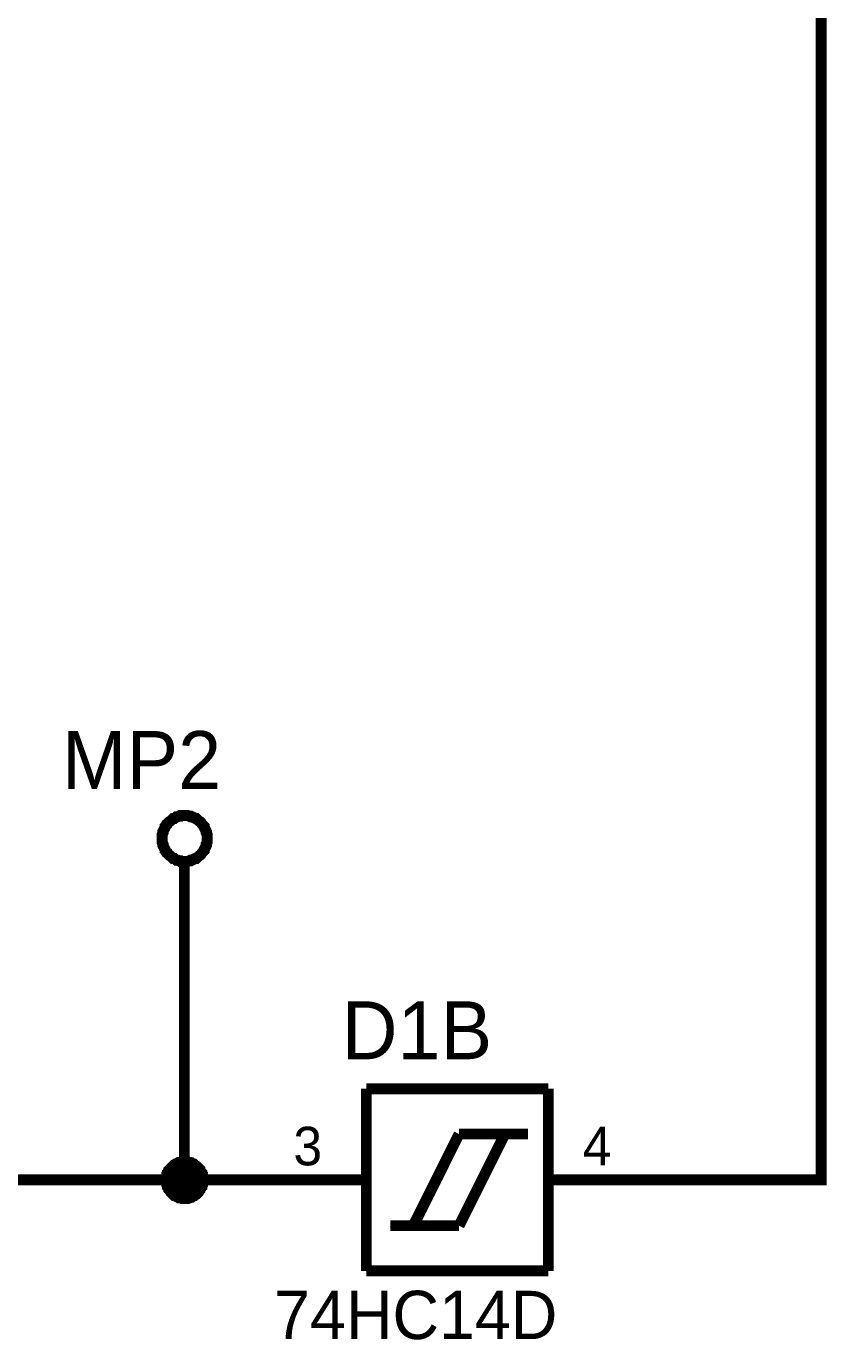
# Model space of a CAD drawing. Header units: millimetres. Extents: x 0 to 420, y 0 to 297.
# Drawn here: x 100.71 to 122.69, y 73.11 to 109.17 of the extents above; entities that cross this region are included whole.
import ezdxf

# ---------------------------------------------------------------- set-up
doc = ezdxf.new("R2010")
doc.units = ezdxf.units.MM
doc.layers.add('Sheet', color=255, linetype='Continuous')

msp = doc.modelspace()

# ---------------------------------------------------------------- linework, layer by layer
at = {"layer": 'Sheet'}
for points, const_width in [([(117.546, 77.496), (122.544, 77.496), (122.544, 177.495)], 0.3), ([(104.437, 86.868), (104.437, 86.901), (104.437, 86.934), (104.437, 86.967), (104.454, 87), (104.454, 87.033), (104.47, 87.05), (104.47, 87.083), (104.487, 87.116), (104.503, 87.133), (104.52, 87.166), (104.52, 87.199), (104.537, 87.216), (104.553, 87.249), (104.586, 87.265), (104.603, 87.298), (104.619, 87.315), (104.636, 87.332), (104.669, 87.348), (104.686, 87.365), (104.719, 87.398), (104.735, 87.414), (104.768, 87.414), (104.785, 87.431), (104.818, 87.447), (104.834, 87.464), (104.868, 87.464), (104.901, 87.481), (104.934, 87.481), (104.95, 87.497), (104.983, 87.497), (105.017, 87.497), (105.05, 87.497)], 0.3), ([(105.05, 87.497), (105.017, 87.497), (104.983, 87.497), (104.95, 87.497), (104.934, 87.481), (104.901, 87.481), (104.868, 87.464), (104.834, 87.464), (104.818, 87.447), (104.785, 87.431), (104.768, 87.414), (104.735, 87.414), (104.719, 87.398), (104.686, 87.365), (104.669, 87.348), (104.636, 87.332), (104.619, 87.315), (104.603, 87.298), (104.586, 87.265), (104.553, 87.249), (104.537, 87.216), (104.52, 87.199), (104.52, 87.166), (104.503, 87.133), (104.487, 87.116), (104.47, 87.083), (104.47, 87.05), (104.454, 87.033), (104.454, 87), (104.437, 86.967), (104.437, 86.934), (104.437, 86.901), (104.437, 86.868)], 0.3), ([(105.05, 87.497), (105.083, 87.497), (105.116, 87.497), (105.149, 87.497), (105.182, 87.481), (105.215, 87.481), (105.232, 87.464), (105.265, 87.464), (105.298, 87.447), (105.314, 87.431), (105.348, 87.414), (105.381, 87.414), (105.397, 87.398), (105.43, 87.365), (105.447, 87.348), (105.48, 87.332), (105.497, 87.315), (105.513, 87.298), (105.53, 87.265), (105.546, 87.249), (105.579, 87.216), (105.596, 87.199), (105.596, 87.166), (105.612, 87.133), (105.629, 87.116), (105.645, 87.083), (105.645, 87.05), (105.662, 87.033), (105.662, 87), (105.679, 86.967), (105.679, 86.934), (105.679, 86.901), (105.679, 86.868)], 0.3), ([(105.679, 86.868), (105.679, 86.901), (105.679, 86.934), (105.679, 86.967), (105.662, 87), (105.662, 87.033), (105.645, 87.05), (105.645, 87.083), (105.629, 87.116), (105.612, 87.133), (105.596, 87.166), (105.596, 87.199), (105.579, 87.216), (105.546, 87.249), (105.53, 87.265), (105.513, 87.298), (105.497, 87.315), (105.48, 87.332), (105.447, 87.348), (105.43, 87.365), (105.397, 87.398), (105.381, 87.414), (105.348, 87.414), (105.314, 87.431), (105.298, 87.447), (105.265, 87.464), (105.232, 87.464), (105.215, 87.481), (105.182, 87.481), (105.149, 87.497), (105.116, 87.497), (105.083, 87.497), (105.05, 87.497)], 0.3), ([(105.05, 86.239), (105.017, 86.239), (104.983, 86.239), (104.95, 86.239), (104.934, 86.255), (104.901, 86.255), (104.868, 86.272), (104.834, 86.272), (104.818, 86.288), (104.785, 86.305), (104.768, 86.321), (104.735, 86.321), (104.719, 86.338), (104.686, 86.371), (104.669, 86.388), (104.636, 86.404), (104.619, 86.421), (104.603, 86.437), (104.586, 86.47), (104.553, 86.487), (104.537, 86.52), (104.52, 86.537), (104.52, 86.57), (104.503, 86.603), (104.487, 86.619), (104.47, 86.653), (104.47, 86.686), (104.454, 86.702), (104.454, 86.735), (104.437, 86.769), (104.437, 86.802), (104.437, 86.835), (104.437, 86.868)], 0.3), ([(104.437, 86.868), (104.437, 86.868)], 0.3), ([(104.437, 86.868), (104.437, 86.835), (104.437, 86.802), (104.437, 86.769), (104.454, 86.735), (104.454, 86.702), (104.47, 86.686), (104.47, 86.653), (104.487, 86.619), (104.503, 86.603), (104.52, 86.57), (104.52, 86.537), (104.537, 86.52), (104.553, 86.487), (104.586, 86.47), (104.603, 86.437), (104.619, 86.421), (104.636, 86.404), (104.669, 86.388), (104.686, 86.371), (104.719, 86.338), (104.735, 86.321), (104.768, 86.321), (104.785, 86.305), (104.818, 86.288), (104.834, 86.272), (104.868, 86.272), (104.901, 86.255), (104.934, 86.255), (104.95, 86.239), (104.983, 86.239), (105.017, 86.239), (105.05, 86.239)], 0.3), ([(105.679, 86.868), (105.679, 86.835), (105.679, 86.802), (105.679, 86.769), (105.662, 86.735), (105.662, 86.702), (105.645, 86.686), (105.645, 86.653), (105.629, 86.619), (105.612, 86.603), (105.596, 86.57), (105.596, 86.537), (105.579, 86.52), (105.546, 86.487), (105.53, 86.47), (105.513, 86.437), (105.497, 86.421), (105.48, 86.404), (105.447, 86.388), (105.43, 86.371), (105.397, 86.338), (105.381, 86.321), (105.348, 86.321), (105.314, 86.305), (105.298, 86.288), (105.265, 86.272), (105.232, 86.272), (105.215, 86.255), (105.182, 86.255), (105.149, 86.239), (105.116, 86.239), (105.083, 86.239), (105.05, 86.239)], 0.3), ([(105.05, 86.239), (105.083, 86.239), (105.116, 86.239), (105.149, 86.239), (105.182, 86.255), (105.215, 86.255), (105.232, 86.272), (105.265, 86.272), (105.298, 86.288), (105.314, 86.305), (105.348, 86.321), (105.381, 86.321), (105.397, 86.338), (105.43, 86.371), (105.447, 86.388), (105.48, 86.404), (105.497, 86.421), (105.513, 86.437), (105.53, 86.47), (105.546, 86.487), (105.579, 86.52), (105.596, 86.537), (105.596, 86.57), (105.612, 86.603), (105.629, 86.619), (105.645, 86.653), (105.645, 86.686), (105.662, 86.702), (105.662, 86.735), (105.679, 86.769), (105.679, 86.802), (105.679, 86.835), (105.679, 86.868)], 0.3), ([(105.679, 86.868), (105.679, 86.868), (105.679, 86.868), (105.679, 86.868), (105.679, 86.868), (105.679, 86.868), (105.679, 86.868), (105.679, 86.868), (105.679, 86.868), (105.679, 86.868), (105.679, 86.868), (105.679, 86.868), (105.679, 86.868), (105.679, 86.868), (105.679, 86.868), (105.679, 86.868), (105.679, 86.868), (105.679, 86.868), (105.679, 86.868), (105.679, 86.868), (105.679, 86.868), (105.679, 86.868), (105.679, 86.868), (105.679, 86.868), (105.679, 86.868), (105.679, 86.868), (105.679, 86.868), (105.679, 86.868), (105.679, 86.868), (105.679, 86.868), (105.679, 86.868), (105.679, 86.868), (105.679, 86.868)], 0.3), ([(105.679, 86.868), (105.679, 86.868)], 0.3), ([(105.05, 86.239), (105.05, 84.997)], 0.3), ([(105.05, 84.997), (105.05, 77.496)], 0.3), ([(110.048, 79.996), (115.047, 79.996)], 0.3), ([(110.048, 74.995), (110.048, 79.996)], 0.3), ([(115.047, 79.996), (115.047, 74.995)], 0.3), ([(111.339, 76.237), (112.597, 78.754)], 0.3), ([(112.597, 78.754), (114.484, 78.754)], 0.3), ([(112.597, 76.237), (113.855, 78.754)], 0.3), ([(104.553, 77.496), (104.553, 77.529), (104.553, 77.545), (104.553, 77.578), (104.57, 77.595), (104.57, 77.628), (104.57, 77.645), (104.586, 77.661), (104.586, 77.694), (104.603, 77.711), (104.619, 77.727), (104.619, 77.76), (104.636, 77.777), (104.652, 77.794), (104.669, 77.81), (104.686, 77.827), (104.702, 77.843), (104.719, 77.86), (104.735, 77.876), (104.752, 77.893), (104.768, 77.91), (104.801, 77.926), (104.818, 77.926), (104.834, 77.943), (104.868, 77.959), (104.884, 77.959), (104.901, 77.976), (104.934, 77.976), (104.95, 77.976), (104.983, 77.992), (105, 77.992), (105.033, 77.992), (105.05, 77.992)], 0.3), ([(104.553, 77.496), (104.553, 77.529), (104.553, 77.545), (104.553, 77.578), (104.57, 77.595), (104.57, 77.628), (104.57, 77.645), (104.586, 77.661), (104.586, 77.694), (104.603, 77.711), (104.619, 77.727), (104.619, 77.76), (104.636, 77.777), (104.652, 77.794), (104.669, 77.81), (104.686, 77.827), (104.702, 77.843), (104.719, 77.86), (104.735, 77.876), (104.752, 77.893), (104.768, 77.91), (104.801, 77.926), (104.818, 77.926), (104.834, 77.943), (104.868, 77.959), (104.884, 77.959), (104.901, 77.976), (104.934, 77.976), (104.95, 77.976), (104.983, 77.992), (105, 77.992), (105.033, 77.992), (105.05, 77.992)], 0.3), ([(104.553, 77.496), (104.553, 77.529), (104.553, 77.545), (104.553, 77.578), (104.57, 77.595), (104.57, 77.628), (104.57, 77.645), (104.586, 77.661), (104.586, 77.694), (104.603, 77.711), (104.619, 77.727), (104.619, 77.76), (104.636, 77.777), (104.652, 77.794), (104.669, 77.81), (104.686, 77.827), (104.702, 77.843), (104.719, 77.86), (104.735, 77.876), (104.752, 77.893), (104.768, 77.91), (104.801, 77.926), (104.818, 77.926), (104.834, 77.943), (104.868, 77.959), (104.884, 77.959), (104.901, 77.976), (104.934, 77.976), (104.95, 77.976), (104.983, 77.992), (105, 77.992), (105.033, 77.992), (105.05, 77.992)], 0.3), ([(104.553, 77.496), (104.553, 77.529), (104.553, 77.545), (104.553, 77.578), (104.57, 77.595), (104.57, 77.628), (104.57, 77.645), (104.586, 77.661), (104.586, 77.694), (104.603, 77.711), (104.619, 77.727), (104.619, 77.76), (104.636, 77.777), (104.652, 77.794), (104.669, 77.81), (104.686, 77.827), (104.702, 77.843), (104.719, 77.86), (104.735, 77.876), (104.752, 77.893), (104.768, 77.91), (104.801, 77.926), (104.818, 77.926), (104.834, 77.943), (104.868, 77.959), (104.884, 77.959), (104.901, 77.976), (104.934, 77.976), (104.95, 77.976), (104.983, 77.992), (105, 77.992), (105.033, 77.992), (105.05, 77.992)], 0.3), ([(104.553, 77.496), (104.553, 77.529), (104.553, 77.545), (104.553, 77.578), (104.57, 77.595), (104.57, 77.628), (104.57, 77.645), (104.586, 77.661), (104.586, 77.694), (104.603, 77.711), (104.619, 77.727), (104.619, 77.76), (104.636, 77.777), (104.652, 77.794), (104.669, 77.81), (104.686, 77.827), (104.702, 77.843), (104.719, 77.86), (104.735, 77.876), (104.752, 77.893), (104.768, 77.91), (104.801, 77.926), (104.818, 77.926), (104.834, 77.943), (104.868, 77.959), (104.884, 77.959), (104.901, 77.976), (104.934, 77.976), (104.95, 77.976), (104.983, 77.992), (105, 77.992), (105.033, 77.992), (105.05, 77.992)], 0.0991), ([(104.553, 77.496), (104.553, 77.529), (104.553, 77.545), (104.553, 77.578), (104.57, 77.595), (104.57, 77.628), (104.57, 77.645), (104.586, 77.661), (104.586, 77.694), (104.603, 77.711), (104.619, 77.727), (104.619, 77.76), (104.636, 77.777), (104.652, 77.794), (104.669, 77.81), (104.686, 77.827), (104.702, 77.843), (104.719, 77.86), (104.735, 77.876), (104.752, 77.893), (104.768, 77.91), (104.801, 77.926), (104.818, 77.926), (104.834, 77.943), (104.868, 77.959), (104.884, 77.959), (104.901, 77.976), (104.934, 77.976), (104.95, 77.976), (104.983, 77.992), (105, 77.992), (105.033, 77.992), (105.05, 77.992)], 0.0991), ([(104.553, 77.496), (104.553, 77.529), (104.553, 77.545), (104.553, 77.578), (104.57, 77.595), (104.57, 77.628), (104.57, 77.645), (104.586, 77.661), (104.586, 77.694), (104.603, 77.711), (104.619, 77.727), (104.619, 77.76), (104.636, 77.777), (104.652, 77.794), (104.669, 77.81), (104.686, 77.827), (104.702, 77.843), (104.719, 77.86), (104.735, 77.876), (104.752, 77.893), (104.768, 77.91), (104.801, 77.926), (104.818, 77.926), (104.834, 77.943), (104.868, 77.959), (104.884, 77.959), (104.901, 77.976), (104.934, 77.976), (104.95, 77.976), (104.983, 77.992), (105, 77.992), (105.033, 77.992), (105.05, 77.992)], 0.0991), ([(104.553, 77.496), (104.553, 77.529), (104.553, 77.545), (104.553, 77.578), (104.57, 77.595), (104.57, 77.628), (104.57, 77.645), (104.586, 77.661), (104.586, 77.694), (104.603, 77.711), (104.619, 77.727), (104.619, 77.76), (104.636, 77.777), (104.652, 77.794), (104.669, 77.81), (104.686, 77.827), (104.702, 77.843), (104.719, 77.86), (104.735, 77.876), (104.752, 77.893), (104.768, 77.91), (104.801, 77.926), (104.818, 77.926), (104.834, 77.943), (104.868, 77.959), (104.884, 77.959), (104.901, 77.976), (104.934, 77.976), (104.95, 77.976), (104.983, 77.992), (105, 77.992), (105.033, 77.992), (105.05, 77.992)], 0.0991), ([(105.05, 77.992), (105.05, 77.992)], 0.3), ([(105.05, 77.992), (105.083, 77.992), (105.099, 77.992), (105.132, 77.992), (105.149, 77.976), (105.182, 77.976), (105.199, 77.976), (105.232, 77.959), (105.248, 77.959), (105.265, 77.943), (105.298, 77.926), (105.314, 77.926), (105.331, 77.91), (105.348, 77.893), (105.381, 77.876), (105.397, 77.86), (105.414, 77.843), (105.43, 77.827), (105.447, 77.81), (105.463, 77.794), (105.48, 77.777), (105.48, 77.76), (105.497, 77.727), (105.513, 77.711), (105.53, 77.694), (105.53, 77.661), (105.546, 77.645), (105.546, 77.628), (105.546, 77.595), (105.563, 77.578), (105.563, 77.545), (105.563, 77.529), (105.563, 77.496)], 0.3), ([(105.05, 77.992), (105.05, 77.992)], 0.3), ([(105.05, 77.992), (105.083, 77.992), (105.099, 77.992), (105.132, 77.992), (105.149, 77.976), (105.182, 77.976), (105.199, 77.976), (105.232, 77.959), (105.248, 77.959), (105.265, 77.943), (105.298, 77.926), (105.314, 77.926), (105.331, 77.91), (105.348, 77.893), (105.381, 77.876), (105.397, 77.86), (105.414, 77.843), (105.43, 77.827), (105.447, 77.81), (105.463, 77.794), (105.48, 77.777), (105.48, 77.76), (105.497, 77.727), (105.513, 77.711), (105.53, 77.694), (105.53, 77.661), (105.546, 77.645), (105.546, 77.628), (105.546, 77.595), (105.563, 77.578), (105.563, 77.545), (105.563, 77.529), (105.563, 77.496)], 0.3), ([(105.05, 77.992), (105.05, 77.992)], 0.3), ([(105.05, 77.992), (105.083, 77.992), (105.099, 77.992), (105.132, 77.992), (105.149, 77.976), (105.182, 77.976), (105.199, 77.976), (105.232, 77.959), (105.248, 77.959), (105.265, 77.943), (105.298, 77.926), (105.314, 77.926), (105.331, 77.91), (105.348, 77.893), (105.381, 77.876), (105.397, 77.86), (105.414, 77.843), (105.43, 77.827), (105.447, 77.81), (105.463, 77.794), (105.48, 77.777), (105.48, 77.76), (105.497, 77.727), (105.513, 77.711), (105.53, 77.694), (105.53, 77.661), (105.546, 77.645), (105.546, 77.628), (105.546, 77.595), (105.563, 77.578), (105.563, 77.545), (105.563, 77.529), (105.563, 77.496)], 0.3), ([(105.05, 77.992), (105.05, 77.992)], 0.3), ([(105.05, 77.992), (105.083, 77.992), (105.099, 77.992), (105.132, 77.992), (105.149, 77.976), (105.182, 77.976), (105.199, 77.976), (105.232, 77.959), (105.248, 77.959), (105.265, 77.943), (105.298, 77.926), (105.314, 77.926), (105.331, 77.91), (105.348, 77.893), (105.381, 77.876), (105.397, 77.86), (105.414, 77.843), (105.43, 77.827), (105.447, 77.81), (105.463, 77.794), (105.48, 77.777), (105.48, 77.76), (105.497, 77.727), (105.513, 77.711), (105.53, 77.694), (105.53, 77.661), (105.546, 77.645), (105.546, 77.628), (105.546, 77.595), (105.563, 77.578), (105.563, 77.545), (105.563, 77.529), (105.563, 77.496)], 0.3), ([(105.05, 77.992), (105.05, 77.992)], 0.0991), ([(105.05, 77.992), (105.083, 77.992), (105.099, 77.992), (105.132, 77.992), (105.149, 77.976), (105.182, 77.976), (105.199, 77.976), (105.232, 77.959), (105.248, 77.959), (105.265, 77.943), (105.298, 77.926), (105.314, 77.926), (105.331, 77.91), (105.348, 77.893), (105.381, 77.876), (105.397, 77.86), (105.414, 77.843), (105.43, 77.827), (105.447, 77.81), (105.463, 77.794), (105.48, 77.777), (105.48, 77.76), (105.497, 77.727), (105.513, 77.711), (105.53, 77.694), (105.53, 77.661), (105.546, 77.645), (105.546, 77.628), (105.546, 77.595), (105.563, 77.578), (105.563, 77.545), (105.563, 77.529), (105.563, 77.496)], 0.0991), ([(105.05, 77.992), (105.05, 77.992)], 0.0991), ([(105.05, 77.992), (105.083, 77.992), (105.099, 77.992), (105.132, 77.992), (105.149, 77.976), (105.182, 77.976), (105.199, 77.976), (105.232, 77.959), (105.248, 77.959), (105.265, 77.943), (105.298, 77.926), (105.314, 77.926), (105.331, 77.91), (105.348, 77.893), (105.381, 77.876), (105.397, 77.86), (105.414, 77.843), (105.43, 77.827), (105.447, 77.81), (105.463, 77.794), (105.48, 77.777), (105.48, 77.76), (105.497, 77.727), (105.513, 77.711), (105.53, 77.694), (105.53, 77.661), (105.546, 77.645), (105.546, 77.628), (105.546, 77.595), (105.563, 77.578), (105.563, 77.545), (105.563, 77.529), (105.563, 77.496)], 0.0991), ([(105.05, 77.992), (105.05, 77.992)], 0.0991), ([(105.05, 77.992), (105.083, 77.992), (105.099, 77.992), (105.132, 77.992), (105.149, 77.976), (105.182, 77.976), (105.199, 77.976), (105.232, 77.959), (105.248, 77.959), (105.265, 77.943), (105.298, 77.926), (105.314, 77.926), (105.331, 77.91), (105.348, 77.893), (105.381, 77.876), (105.397, 77.86), (105.414, 77.843), (105.43, 77.827), (105.447, 77.81), (105.463, 77.794), (105.48, 77.777), (105.48, 77.76), (105.497, 77.727), (105.513, 77.711), (105.53, 77.694), (105.53, 77.661), (105.546, 77.645), (105.546, 77.628), (105.546, 77.595), (105.563, 77.578), (105.563, 77.545), (105.563, 77.529), (105.563, 77.496)], 0.0991), ([(105.05, 77.992), (105.05, 77.992)], 0.0991), ([(105.05, 77.992), (105.083, 77.992), (105.099, 77.992), (105.132, 77.992), (105.149, 77.976), (105.182, 77.976), (105.199, 77.976), (105.232, 77.959), (105.248, 77.959), (105.265, 77.943), (105.298, 77.926), (105.314, 77.926), (105.331, 77.91), (105.348, 77.893), (105.381, 77.876), (105.397, 77.86), (105.414, 77.843), (105.43, 77.827), (105.447, 77.81), (105.463, 77.794), (105.48, 77.777), (105.48, 77.76), (105.497, 77.727), (105.513, 77.711), (105.53, 77.694), (105.53, 77.661), (105.546, 77.645), (105.546, 77.628), (105.546, 77.595), (105.563, 77.578), (105.563, 77.545), (105.563, 77.529), (105.563, 77.496)], 0.0991), ([(100.068, 77.496), (102.55, 77.496)], 0.3), ([(102.55, 77.496), (105.05, 77.496), (107.549, 77.496)], 0.3), ([(105.05, 76.982), (105.033, 76.982), (105, 76.982), (104.983, 76.982), (104.95, 76.999), (104.934, 76.999), (104.901, 76.999), (104.884, 77.015), (104.868, 77.015), (104.834, 77.032), (104.818, 77.048), (104.801, 77.065), (104.768, 77.065), (104.752, 77.082), (104.735, 77.098), (104.719, 77.115), (104.702, 77.131), (104.686, 77.148), (104.669, 77.164), (104.652, 77.197), (104.636, 77.214), (104.619, 77.231), (104.619, 77.247), (104.603, 77.28), (104.586, 77.297), (104.586, 77.313), (104.57, 77.347), (104.57, 77.363), (104.57, 77.396), (104.553, 77.413), (104.553, 77.446), (104.553, 77.462), (104.553, 77.496)], 0.3), ([(104.553, 77.496), (104.553, 77.496)], 0.3), ([(105.05, 76.982), (105.033, 76.982), (105, 76.982), (104.983, 76.982), (104.95, 76.999), (104.934, 76.999), (104.901, 76.999), (104.884, 77.015), (104.868, 77.015), (104.834, 77.032), (104.818, 77.048), (104.801, 77.065), (104.768, 77.065), (104.752, 77.082), (104.735, 77.098), (104.719, 77.115), (104.702, 77.131), (104.686, 77.148), (104.669, 77.164), (104.652, 77.197), (104.636, 77.214), (104.619, 77.231), (104.619, 77.247), (104.603, 77.28), (104.586, 77.297), (104.586, 77.313), (104.57, 77.347), (104.57, 77.363), (104.57, 77.396), (104.553, 77.413), (104.553, 77.446), (104.553, 77.462), (104.553, 77.496)], 0.3), ([(104.553, 77.496), (104.553, 77.496)], 0.3), ([(105.05, 76.982), (105.033, 76.982), (105, 76.982), (104.983, 76.982), (104.95, 76.999), (104.934, 76.999), (104.901, 76.999), (104.884, 77.015), (104.868, 77.015), (104.834, 77.032), (104.818, 77.048), (104.801, 77.065), (104.768, 77.065), (104.752, 77.082), (104.735, 77.098), (104.719, 77.115), (104.702, 77.131), (104.686, 77.148), (104.669, 77.164), (104.652, 77.197), (104.636, 77.214), (104.619, 77.231), (104.619, 77.247), (104.603, 77.28), (104.586, 77.297), (104.586, 77.313), (104.57, 77.347), (104.57, 77.363), (104.57, 77.396), (104.553, 77.413), (104.553, 77.446), (104.553, 77.462), (104.553, 77.496)], 0.3), ([(104.553, 77.496), (104.553, 77.496)], 0.3), ([(105.05, 76.982), (105.033, 76.982), (105, 76.982), (104.983, 76.982), (104.95, 76.999), (104.934, 76.999), (104.901, 76.999), (104.884, 77.015), (104.868, 77.015), (104.834, 77.032), (104.818, 77.048), (104.801, 77.065), (104.768, 77.065), (104.752, 77.082), (104.735, 77.098), (104.719, 77.115), (104.702, 77.131), (104.686, 77.148), (104.669, 77.164), (104.652, 77.197), (104.636, 77.214), (104.619, 77.231), (104.619, 77.247), (104.603, 77.28), (104.586, 77.297), (104.586, 77.313), (104.57, 77.347), (104.57, 77.363), (104.57, 77.396), (104.553, 77.413), (104.553, 77.446), (104.553, 77.462), (104.553, 77.496)], 0.3), ([(104.553, 77.496), (104.553, 77.496)], 0.3), ([(105.05, 76.982), (105.033, 76.982), (105, 76.982), (104.983, 76.982), (104.95, 76.999), (104.934, 76.999), (104.901, 76.999), (104.884, 77.015), (104.868, 77.015), (104.834, 77.032), (104.818, 77.048), (104.801, 77.065), (104.768, 77.065), (104.752, 77.082), (104.735, 77.098), (104.719, 77.115), (104.702, 77.131), (104.686, 77.148), (104.669, 77.164), (104.652, 77.197), (104.636, 77.214), (104.619, 77.231), (104.619, 77.247), (104.603, 77.28), (104.586, 77.297), (104.586, 77.313), (104.57, 77.347), (104.57, 77.363), (104.57, 77.396), (104.553, 77.413), (104.553, 77.446), (104.553, 77.462), (104.553, 77.496)], 0.0991), ([(104.553, 77.496), (104.553, 77.496)], 0.0991), ([(105.05, 76.982), (105.033, 76.982), (105, 76.982), (104.983, 76.982), (104.95, 76.999), (104.934, 76.999), (104.901, 76.999), (104.884, 77.015), (104.868, 77.015), (104.834, 77.032), (104.818, 77.048), (104.801, 77.065), (104.768, 77.065), (104.752, 77.082), (104.735, 77.098), (104.719, 77.115), (104.702, 77.131), (104.686, 77.148), (104.669, 77.164), (104.652, 77.197), (104.636, 77.214), (104.619, 77.231), (104.619, 77.247), (104.603, 77.28), (104.586, 77.297), (104.586, 77.313), (104.57, 77.347), (104.57, 77.363), (104.57, 77.396), (104.553, 77.413), (104.553, 77.446), (104.553, 77.462), (104.553, 77.496)], 0.0991), ([(104.553, 77.496), (104.553, 77.496)], 0.0991), ([(105.05, 76.982), (105.033, 76.982), (105, 76.982), (104.983, 76.982), (104.95, 76.999), (104.934, 76.999), (104.901, 76.999), (104.884, 77.015), (104.868, 77.015), (104.834, 77.032), (104.818, 77.048), (104.801, 77.065), (104.768, 77.065), (104.752, 77.082), (104.735, 77.098), (104.719, 77.115), (104.702, 77.131), (104.686, 77.148), (104.669, 77.164), (104.652, 77.197), (104.636, 77.214), (104.619, 77.231), (104.619, 77.247), (104.603, 77.28), (104.586, 77.297), (104.586, 77.313), (104.57, 77.347), (104.57, 77.363), (104.57, 77.396), (104.553, 77.413), (104.553, 77.446), (104.553, 77.462), (104.553, 77.496)], 0.0991), ([(104.553, 77.496), (104.553, 77.496)], 0.0991), ([(105.05, 76.982), (105.033, 76.982), (105, 76.982), (104.983, 76.982), (104.95, 76.999), (104.934, 76.999), (104.901, 76.999), (104.884, 77.015), (104.868, 77.015), (104.834, 77.032), (104.818, 77.048), (104.801, 77.065), (104.768, 77.065), (104.752, 77.082), (104.735, 77.098), (104.719, 77.115), (104.702, 77.131), (104.686, 77.148), (104.669, 77.164), (104.652, 77.197), (104.636, 77.214), (104.619, 77.231), (104.619, 77.247), (104.603, 77.28), (104.586, 77.297), (104.586, 77.313), (104.57, 77.347), (104.57, 77.363), (104.57, 77.396), (104.553, 77.413), (104.553, 77.446), (104.553, 77.462), (104.553, 77.496)], 0.0991), ([(104.553, 77.496), (104.553, 77.496)], 0.0991), ([(105.563, 77.496), (105.563, 77.462), (105.563, 77.446), (105.563, 77.413), (105.546, 77.396), (105.546, 77.363), (105.546, 77.347), (105.53, 77.313), (105.53, 77.297), (105.513, 77.28), (105.497, 77.247), (105.48, 77.231), (105.48, 77.214), (105.463, 77.197), (105.447, 77.164), (105.43, 77.148), (105.414, 77.131), (105.397, 77.115), (105.381, 77.098), (105.348, 77.082), (105.331, 77.065), (105.314, 77.065), (105.298, 77.048), (105.265, 77.032), (105.248, 77.015), (105.232, 77.015), (105.199, 76.999), (105.182, 76.999), (105.149, 76.999), (105.132, 76.982), (105.099, 76.982), (105.083, 76.982), (105.05, 76.982)], 0.3), ([(105.563, 77.496), (105.563, 77.462), (105.563, 77.446), (105.563, 77.413), (105.546, 77.396), (105.546, 77.363), (105.546, 77.347), (105.53, 77.313), (105.53, 77.297), (105.513, 77.28), (105.497, 77.247), (105.48, 77.231), (105.48, 77.214), (105.463, 77.197), (105.447, 77.164), (105.43, 77.148), (105.414, 77.131), (105.397, 77.115), (105.381, 77.098), (105.348, 77.082), (105.331, 77.065), (105.314, 77.065), (105.298, 77.048), (105.265, 77.032), (105.248, 77.015), (105.232, 77.015), (105.199, 76.999), (105.182, 76.999), (105.149, 76.999), (105.132, 76.982), (105.099, 76.982), (105.083, 76.982), (105.05, 76.982)], 0.3), ([(105.563, 77.496), (105.563, 77.462), (105.563, 77.446), (105.563, 77.413), (105.546, 77.396), (105.546, 77.363), (105.546, 77.347), (105.53, 77.313), (105.53, 77.297), (105.513, 77.28), (105.497, 77.247), (105.48, 77.231), (105.48, 77.214), (105.463, 77.197), (105.447, 77.164), (105.43, 77.148), (105.414, 77.131), (105.397, 77.115), (105.381, 77.098), (105.348, 77.082), (105.331, 77.065), (105.314, 77.065), (105.298, 77.048), (105.265, 77.032), (105.248, 77.015), (105.232, 77.015), (105.199, 76.999), (105.182, 76.999), (105.149, 76.999), (105.132, 76.982), (105.099, 76.982), (105.083, 76.982), (105.05, 76.982)], 0.3), ([(105.563, 77.496), (105.563, 77.462), (105.563, 77.446), (105.563, 77.413), (105.546, 77.396), (105.546, 77.363), (105.546, 77.347), (105.53, 77.313), (105.53, 77.297), (105.513, 77.28), (105.497, 77.247), (105.48, 77.231), (105.48, 77.214), (105.463, 77.197), (105.447, 77.164), (105.43, 77.148), (105.414, 77.131), (105.397, 77.115), (105.381, 77.098), (105.348, 77.082), (105.331, 77.065), (105.314, 77.065), (105.298, 77.048), (105.265, 77.032), (105.248, 77.015), (105.232, 77.015), (105.199, 76.999), (105.182, 76.999), (105.149, 76.999), (105.132, 76.982), (105.099, 76.982), (105.083, 76.982), (105.05, 76.982)], 0.3), ([(105.563, 77.496), (105.563, 77.462), (105.563, 77.446), (105.563, 77.413), (105.546, 77.396), (105.546, 77.363), (105.546, 77.347), (105.53, 77.313), (105.53, 77.297), (105.513, 77.28), (105.497, 77.247), (105.48, 77.231), (105.48, 77.214), (105.463, 77.197), (105.447, 77.164), (105.43, 77.148), (105.414, 77.131), (105.397, 77.115), (105.381, 77.098), (105.348, 77.082), (105.331, 77.065), (105.314, 77.065), (105.298, 77.048), (105.265, 77.032), (105.248, 77.015), (105.232, 77.015), (105.199, 76.999), (105.182, 76.999), (105.149, 76.999), (105.132, 76.982), (105.099, 76.982), (105.083, 76.982), (105.05, 76.982)], 0.0991), ([(105.563, 77.496), (105.563, 77.462), (105.563, 77.446), (105.563, 77.413), (105.546, 77.396), (105.546, 77.363), (105.546, 77.347), (105.53, 77.313), (105.53, 77.297), (105.513, 77.28), (105.497, 77.247), (105.48, 77.231), (105.48, 77.214), (105.463, 77.197), (105.447, 77.164), (105.43, 77.148), (105.414, 77.131), (105.397, 77.115), (105.381, 77.098), (105.348, 77.082), (105.331, 77.065), (105.314, 77.065), (105.298, 77.048), (105.265, 77.032), (105.248, 77.015), (105.232, 77.015), (105.199, 76.999), (105.182, 76.999), (105.149, 76.999), (105.132, 76.982), (105.099, 76.982), (105.083, 76.982), (105.05, 76.982)], 0.0991), ([(105.563, 77.496), (105.563, 77.462), (105.563, 77.446), (105.563, 77.413), (105.546, 77.396), (105.546, 77.363), (105.546, 77.347), (105.53, 77.313), (105.53, 77.297), (105.513, 77.28), (105.497, 77.247), (105.48, 77.231), (105.48, 77.214), (105.463, 77.197), (105.447, 77.164), (105.43, 77.148), (105.414, 77.131), (105.397, 77.115), (105.381, 77.098), (105.348, 77.082), (105.331, 77.065), (105.314, 77.065), (105.298, 77.048), (105.265, 77.032), (105.248, 77.015), (105.232, 77.015), (105.199, 76.999), (105.182, 76.999), (105.149, 76.999), (105.132, 76.982), (105.099, 76.982), (105.083, 76.982), (105.05, 76.982)], 0.0991), ([(105.563, 77.496), (105.563, 77.462), (105.563, 77.446), (105.563, 77.413), (105.546, 77.396), (105.546, 77.363), (105.546, 77.347), (105.53, 77.313), (105.53, 77.297), (105.513, 77.28), (105.497, 77.247), (105.48, 77.231), (105.48, 77.214), (105.463, 77.197), (105.447, 77.164), (105.43, 77.148), (105.414, 77.131), (105.397, 77.115), (105.381, 77.098), (105.348, 77.082), (105.331, 77.065), (105.314, 77.065), (105.298, 77.048), (105.265, 77.032), (105.248, 77.015), (105.232, 77.015), (105.199, 76.999), (105.182, 76.999), (105.149, 76.999), (105.132, 76.982), (105.099, 76.982), (105.083, 76.982), (105.05, 76.982)], 0.0991), ([(105.563, 77.496), (105.563, 77.496), (105.563, 77.496), (105.563, 77.496), (105.563, 77.496), (105.563, 77.496), (105.563, 77.496), (105.563, 77.496), (105.563, 77.496), (105.563, 77.496), (105.563, 77.496), (105.563, 77.496), (105.563, 77.496), (105.563, 77.496), (105.563, 77.496), (105.563, 77.496), (105.563, 77.496), (105.563, 77.496), (105.563, 77.496), (105.563, 77.496), (105.563, 77.496), (105.563, 77.496), (105.563, 77.496), (105.563, 77.496), (105.563, 77.496), (105.563, 77.496), (105.563, 77.496), (105.563, 77.496), (105.563, 77.496), (105.563, 77.496), (105.563, 77.496), (105.563, 77.496), (105.563, 77.496)], 0.3), ([(105.563, 77.496), (105.563, 77.496)], 0.3), ([(105.563, 77.496), (105.563, 77.496), (105.563, 77.496), (105.563, 77.496), (105.563, 77.496), (105.563, 77.496), (105.563, 77.496), (105.563, 77.496), (105.563, 77.496), (105.563, 77.496), (105.563, 77.496), (105.563, 77.496), (105.563, 77.496), (105.563, 77.496), (105.563, 77.496), (105.563, 77.496), (105.563, 77.496), (105.563, 77.496), (105.563, 77.496), (105.563, 77.496), (105.563, 77.496), (105.563, 77.496), (105.563, 77.496), (105.563, 77.496), (105.563, 77.496), (105.563, 77.496), (105.563, 77.496), (105.563, 77.496), (105.563, 77.496), (105.563, 77.496), (105.563, 77.496), (105.563, 77.496), (105.563, 77.496)], 0.3), ([(105.563, 77.496), (105.563, 77.496)], 0.3), ([(105.563, 77.496), (105.563, 77.496), (105.563, 77.496), (105.563, 77.496), (105.563, 77.496), (105.563, 77.496), (105.563, 77.496), (105.563, 77.496), (105.563, 77.496), (105.563, 77.496), (105.563, 77.496), (105.563, 77.496), (105.563, 77.496), (105.563, 77.496), (105.563, 77.496), (105.563, 77.496), (105.563, 77.496), (105.563, 77.496), (105.563, 77.496), (105.563, 77.496), (105.563, 77.496), (105.563, 77.496), (105.563, 77.496), (105.563, 77.496), (105.563, 77.496), (105.563, 77.496), (105.563, 77.496), (105.563, 77.496), (105.563, 77.496), (105.563, 77.496), (105.563, 77.496), (105.563, 77.496), (105.563, 77.496)], 0.3), ([(105.563, 77.496), (105.563, 77.496)], 0.3), ([(105.563, 77.496), (105.563, 77.496), (105.563, 77.496), (105.563, 77.496), (105.563, 77.496), (105.563, 77.496), (105.563, 77.496), (105.563, 77.496), (105.563, 77.496), (105.563, 77.496), (105.563, 77.496), (105.563, 77.496), (105.563, 77.496), (105.563, 77.496), (105.563, 77.496), (105.563, 77.496), (105.563, 77.496), (105.563, 77.496), (105.563, 77.496), (105.563, 77.496), (105.563, 77.496), (105.563, 77.496), (105.563, 77.496), (105.563, 77.496), (105.563, 77.496), (105.563, 77.496), (105.563, 77.496), (105.563, 77.496), (105.563, 77.496), (105.563, 77.496), (105.563, 77.496), (105.563, 77.496), (105.563, 77.496)], 0.3), ([(105.563, 77.496), (105.563, 77.496)], 0.3), ([(105.563, 77.496), (105.563, 77.496), (105.563, 77.496), (105.563, 77.496), (105.563, 77.496), (105.563, 77.496), (105.563, 77.496), (105.563, 77.496), (105.563, 77.496), (105.563, 77.496), (105.563, 77.496), (105.563, 77.496), (105.563, 77.496), (105.563, 77.496), (105.563, 77.496), (105.563, 77.496), (105.563, 77.496), (105.563, 77.496), (105.563, 77.496), (105.563, 77.496), (105.563, 77.496), (105.563, 77.496), (105.563, 77.496), (105.563, 77.496), (105.563, 77.496), (105.563, 77.496), (105.563, 77.496), (105.563, 77.496), (105.563, 77.496), (105.563, 77.496), (105.563, 77.496), (105.563, 77.496), (105.563, 77.496)], 0.0991), ([(105.563, 77.496), (105.563, 77.496)], 0.0991), ([(105.563, 77.496), (105.563, 77.496), (105.563, 77.496), (105.563, 77.496), (105.563, 77.496), (105.563, 77.496), (105.563, 77.496), (105.563, 77.496), (105.563, 77.496), (105.563, 77.496), (105.563, 77.496), (105.563, 77.496), (105.563, 77.496), (105.563, 77.496), (105.563, 77.496), (105.563, 77.496), (105.563, 77.496), (105.563, 77.496), (105.563, 77.496), (105.563, 77.496), (105.563, 77.496), (105.563, 77.496), (105.563, 77.496), (105.563, 77.496), (105.563, 77.496), (105.563, 77.496), (105.563, 77.496), (105.563, 77.496), (105.563, 77.496), (105.563, 77.496), (105.563, 77.496), (105.563, 77.496), (105.563, 77.496)], 0.0991), ([(105.563, 77.496), (105.563, 77.496)], 0.0991), ([(105.563, 77.496), (105.563, 77.496), (105.563, 77.496), (105.563, 77.496), (105.563, 77.496), (105.563, 77.496), (105.563, 77.496), (105.563, 77.496), (105.563, 77.496), (105.563, 77.496), (105.563, 77.496), (105.563, 77.496), (105.563, 77.496), (105.563, 77.496), (105.563, 77.496), (105.563, 77.496), (105.563, 77.496), (105.563, 77.496), (105.563, 77.496), (105.563, 77.496), (105.563, 77.496), (105.563, 77.496), (105.563, 77.496), (105.563, 77.496), (105.563, 77.496), (105.563, 77.496), (105.563, 77.496), (105.563, 77.496), (105.563, 77.496), (105.563, 77.496), (105.563, 77.496), (105.563, 77.496), (105.563, 77.496)], 0.0991), ([(105.563, 77.496), (105.563, 77.496)], 0.0991), ([(105.563, 77.496), (105.563, 77.496), (105.563, 77.496), (105.563, 77.496), (105.563, 77.496), (105.563, 77.496), (105.563, 77.496), (105.563, 77.496), (105.563, 77.496), (105.563, 77.496), (105.563, 77.496), (105.563, 77.496), (105.563, 77.496), (105.563, 77.496), (105.563, 77.496), (105.563, 77.496), (105.563, 77.496), (105.563, 77.496), (105.563, 77.496), (105.563, 77.496), (105.563, 77.496), (105.563, 77.496), (105.563, 77.496), (105.563, 77.496), (105.563, 77.496), (105.563, 77.496), (105.563, 77.496), (105.563, 77.496), (105.563, 77.496), (105.563, 77.496), (105.563, 77.496), (105.563, 77.496), (105.563, 77.496)], 0.0991), ([(105.563, 77.496), (105.563, 77.496)], 0.0991), ([(110.048, 77.496), (107.549, 77.496)], 0.3), ([(115.047, 77.496), (117.546, 77.496)], 0.3), ([(110.71, 76.237), (112.597, 76.237)], 0.3), ([(115.047, 74.995), (110.048, 74.995)], 0.3)]:
    msp.add_lwpolyline(points, dxfattribs=dict(at, const_width=const_width))
at = {"layer": 'Sheet', "const_width": 0.508}
msp.add_lwpolyline([(104.746, 77.5, 1), (105.254, 77.5, 1)], format="xyb", close=True, dxfattribs=at)

# ---------------------------------------------------------------- texts
at = {"layer": 'Sheet'}
for s, height, p in [('MP2', 1.5897, (101.69, 88.226)), ('D1B', 1.5897, (109.369, 80.807)), ('3', 1.06, (108.045, 77.893)), ('4', 1.06, (115.99, 77.893)), ('74HC14D', 1.3247, (107.516, 73.124))]:
    msp.add_text(s, height=height, dxfattribs=at).set_placement(p)

doc.saveas('drawing.dxf')
